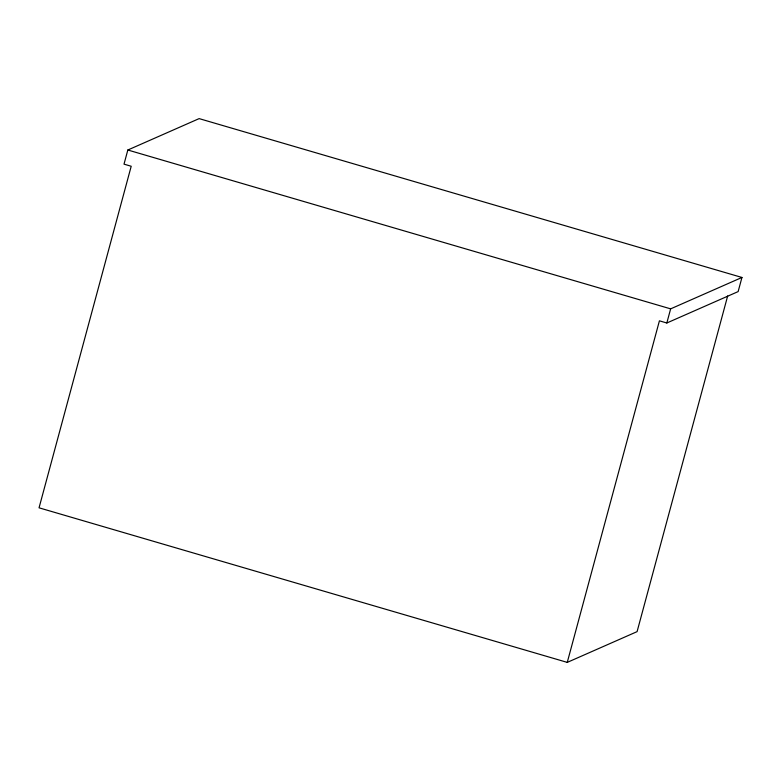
<?xml version="1.0" encoding="UTF-8"?>
<svg xmlns="http://www.w3.org/2000/svg" width="781" height="781" viewBox="0 0 781 781"><rect width="100%" height="100%" fill="white"/><g stroke="black" fill="none" stroke-linecap="round" stroke-linejoin="round"><path stroke-width="1.17" d="M567.26 662.386L659.418 320.825L666.828 322.992L738.133 291.596L741.95 277.46L199.135 118.614L127.83 150.011L124.013 164.147L131.208 166.255L39.05 507.816L567.26 662.386L637.091 631.634L727.667 295.96M666.828 322.992L670.645 308.856L741.95 277.46M127.83 150.011L670.645 308.856"/></g></svg>
